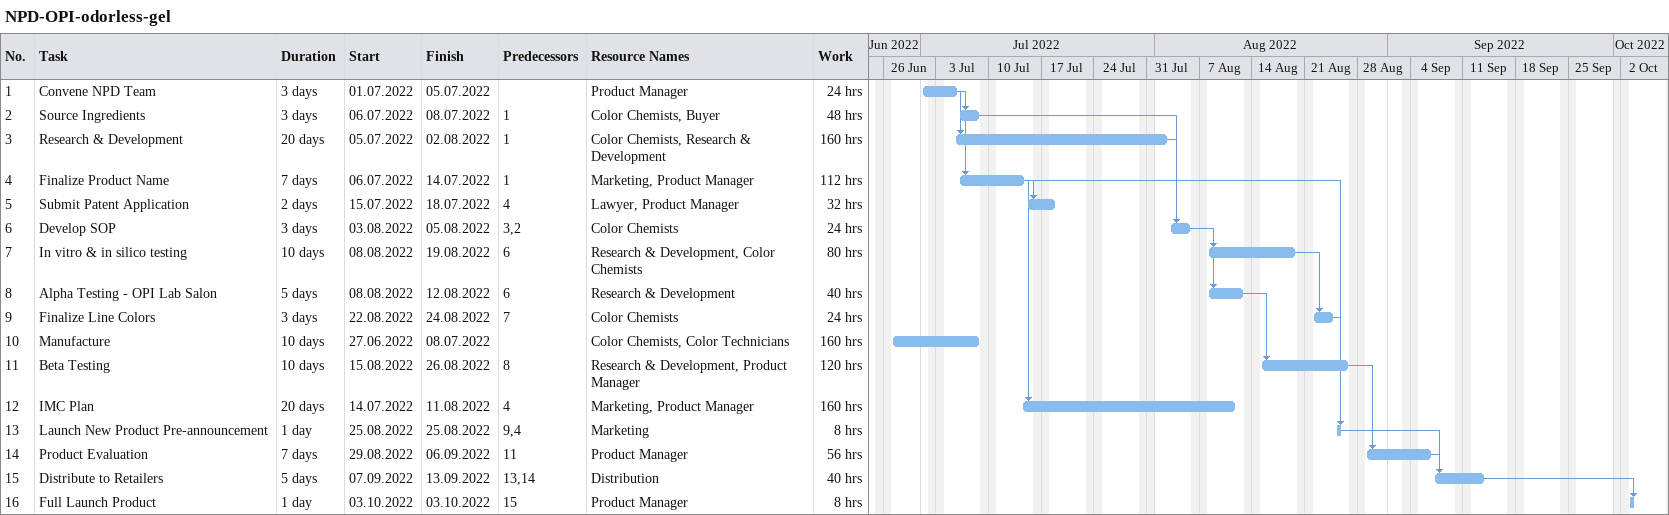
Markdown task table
NPD-OPI-odorless-gel

| ID | Task | Duration | Start | Finish | Predecessors | Resources | Work (h) |
|---|---|---|---|---|---|---|---|
| 1 | Convene NPD Team | 3d | 2022-07-01 | 2022-07-05 |  | Product Manager | 24 |
| 2 | Source Ingredients | 3d | 2022-07-06 | 2022-07-08 | 1 | Color Chemists, Buyer | 48 |
| 3 | Research & Development | 20d | 2022-07-05 | 2022-08-02 | 1 | Color Chemists, Research & Development | 160 |
| 4 | Finalize Product Name | 7d | 2022-07-06 | 2022-07-14 | 1 | Marketing, Product Manager | 112 |
| 5 | Submit Patent Application | 2d | 2022-07-15 | 2022-07-18 | 4 | Lawyer, Product Manager | 32 |
| 6 | Develop SOP | 3d | 2022-08-03 | 2022-08-05 | 3, 2 | Color Chemists | 24 |
| 7 | In vitro & in silico testing | 10d | 2022-08-08 | 2022-08-19 | 6 | Research & Development, Color Chemists | 80 |
| 8 | Alpha Testing - OPI Lab Salon | 5d | 2022-08-08 | 2022-08-12 | 6 | Research & Development | 40 |
| 9 | Finalize Line Colors | 3d | 2022-08-22 | 2022-08-24 | 7 | Color Chemists | 24 |
| 10 | Manufacture | 10d | 2022-06-27 | 2022-07-08 |  | Color Chemists, Color Technicians | 160 |
| 11 | Beta Testing | 10d | 2022-08-15 | 2022-08-26 | 8 | Research & Development, Product Manager | 120 |
| 12 | IMC Plan | 20d | 2022-07-14 | 2022-08-11 | 4 | Marketing, Product Manager | 160 |
| 13 | Launch New Product Pre-announcement | 1d | 2022-08-25 | 2022-08-25 | 9, 4 | Marketing | 8 |
| 14 | Product Evaluation | 7d | 2022-08-29 | 2022-09-06 | 11 | Product Manager | 56 |
| 15 | Distribute to Retailers | 5d | 2022-09-07 | 2022-09-13 | 13, 14 | Distribution | 40 |
| 16 | Full Launch Product | 1d | 2022-10-03 | 2022-10-03 | 15 | Product Manager | 8 |
